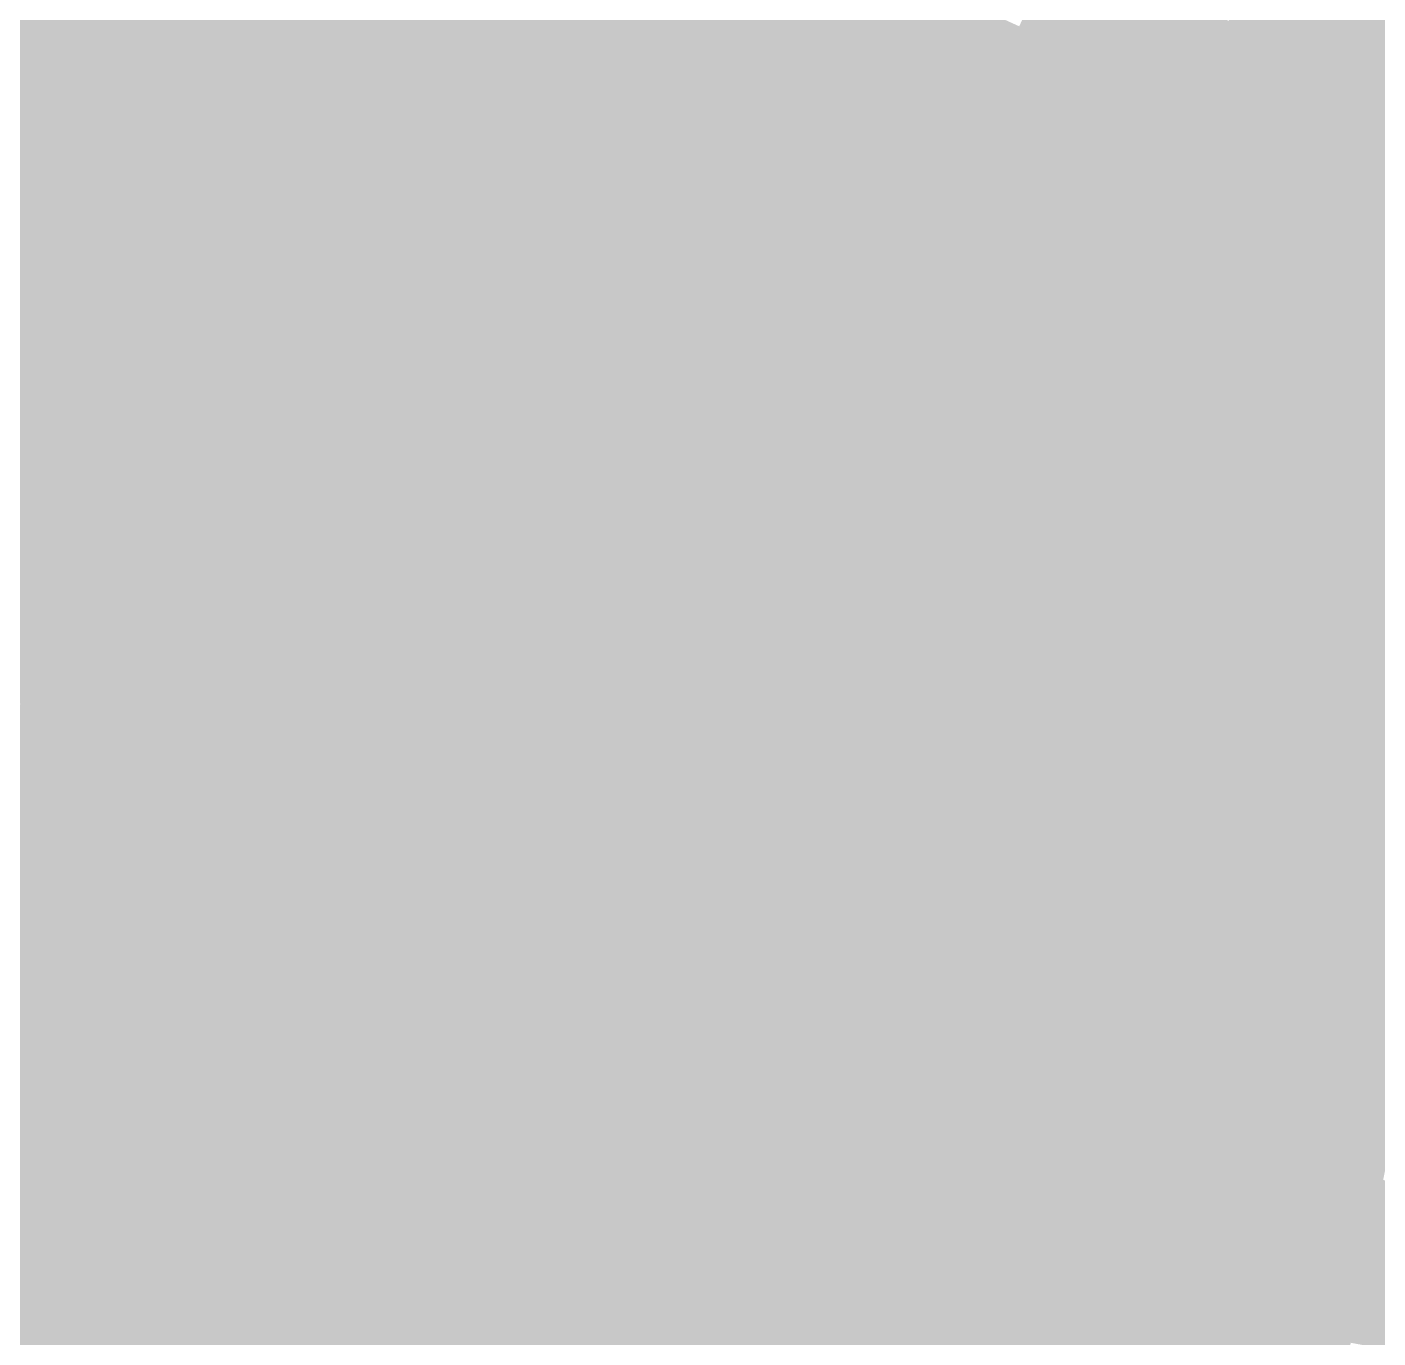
# Model space of a CAD drawing. Header units: inches. Extents: x -266 to 784, y -170 to 213.
# Drawn here: x -24.92 to -8.65, y -45.06 to -29.26 of the extents above; entities that cross this region are included whole.
import ezdxf

# ---------------------------------------------------------------- set-up
doc = ezdxf.new("R2010")
doc.units = ezdxf.units.IN
doc.header["$MEASUREMENT"] = 0

msp = doc.modelspace()

# ---------------------------------------------------------------- linework, layer by layer
at = {"color": 178, "true_color": 0x000722}
msp.add_solid([(-24.820568, -28.773936), (-25.473741, -29.531145), (-25.51924, -28.156143), (-26.190799, -28.897094)], dxfattribs=at)
at = {"color": 178, "true_color": 0x00051e}
msp.add_solid([(-23.472552, -28.601387), (-24.106945, -29.374397), (-24.167395, -28.016727), (-24.820568, -28.773936)], dxfattribs=at)
at = {"color": 178, "true_color": 0x000215}
for points in [[(-20.153287, -28.615468), (-20.729095, -29.433053), (-20.849476, -28.112264), (-21.445175, -28.915471)], [(-19.444958, -29.101436), (-20.000528, -29.932906), (-20.153287, -28.615468), (-20.729095, -29.433053)]]:
    msp.add_solid(points, dxfattribs=at)
at = {"color": 178, "true_color": 0x000111}
msp.add_solid([(-18.189919, -28.725021), (-18.724917, -29.569875), (-18.889388, -28.269967), (-19.444958, -29.101436)], dxfattribs=at)
at = {"color": 178, "true_color": 0x00000d}
for points in [[(-16.26564, -28.712871), (-16.758539, -29.582958), (-16.965391, -28.305044), (-17.479493, -29.162773)], [(-15.556092, -29.103402), (-16.027489, -29.985323), (-16.26564, -28.712871), (-16.758539, -29.582958)]]:
    msp.add_solid(points, dxfattribs=at)
at = {"color": 178, "true_color": 0x000009}
msp.add_solid([(-14.387563, -28.583178), (-14.837174, -29.476402), (-15.084696, -28.22148), (-15.556092, -29.103402)], dxfattribs=at)
at = {"color": 18, "true_color": 0x000000}
for points in [[(-9.410452, -28.485845), (-9.724134, -29.435374), (-10.106696, -28.246322), (-10.443585, -29.187866)], [(-8.70854, -28.70821), (-8.998825, -29.66515), (-9.410452, -28.485845), (-9.724134, -29.435374)], [(-8.001383, -28.913282), (-8.268095, -29.877058), (-8.70854, -28.70821), (-8.998825, -29.66515)]]:
    msp.add_solid(points, dxfattribs=at)
at = {"color": 178, "true_color": 0x00031a}
for points in [[(-21.445175, -28.915471), (-22.040874, -29.718679), (-22.148337, -28.380471), (-22.763569, -29.168818)], [(-20.729095, -29.433053), (-21.304903, -30.250638), (-21.445175, -28.915471), (-22.040874, -29.718679)]]:
    msp.add_solid(points, dxfattribs=at)
at = {"color": 178, "true_color": 0x010004}
for points in [[(-11.863186, -28.640266), (-12.24587, -29.564145), (-12.562481, -28.340502), (-12.967722, -29.254712)], [(-11.156746, -28.922777), (-11.516641, -29.85577), (-11.863186, -28.640266), (-12.24587, -29.564145)], [(-10.443585, -29.187866), (-10.780475, -30.12941), (-11.156746, -28.922777), (-11.516641, -29.85577)], [(-9.724134, -29.435374), (-10.037816, -30.384902), (-10.443585, -29.187866), (-10.780475, -30.12941)], [(-8.998825, -29.66515), (-9.28911, -30.622091), (-9.724134, -29.435374), (-10.037816, -30.384902)], [(-8.268095, -29.877058), (-8.534808, -30.840834), (-8.998825, -29.66515), (-9.28911, -30.622091)]]:
    msp.add_solid(points, dxfattribs=at)
at = {"color": 178, "true_color": 0x00041e}
for points in [[(-22.763569, -29.168818), (-23.3788, -29.957164), (-23.472552, -28.601387), (-24.106945, -29.374397)], [(-22.040874, -29.718679), (-22.636574, -30.521886), (-22.763569, -29.168818), (-23.3788, -29.957164)]]:
    msp.add_solid(points, dxfattribs=at)
at = {"color": 178, "true_color": 0x010009}
for points in [[(-13.681763, -28.927657), (-14.109318, -29.831647), (-14.387563, -28.583178), (-14.837174, -29.476402)], [(-12.967722, -29.254712), (-13.372963, -30.168922), (-13.681763, -28.927657), (-14.109318, -29.831647)], [(-12.24587, -29.564145), (-12.628553, -30.488025), (-12.967722, -29.254712), (-13.372963, -30.168922)], [(-11.516641, -29.85577), (-11.876536, -30.788762), (-12.24587, -29.564145), (-12.628553, -30.488025)], [(-10.780475, -30.12941), (-11.117365, -31.070954), (-11.516641, -29.85577), (-11.876536, -30.788762)]]:
    msp.add_solid(points, dxfattribs=at)
at = {"color": 178, "true_color": 0x000622}
msp.add_solid([(-24.106945, -29.374397), (-24.741338, -30.147408), (-24.820568, -28.773936), (-25.473741, -29.531145)], dxfattribs=at)
at = {"color": 178, "true_color": 0x000011}
for points in [[(-17.479493, -29.162773), (-17.993596, -30.020501), (-18.189919, -28.725021), (-18.724917, -29.569875)], [(-16.758539, -29.582958), (-17.251437, -30.453045), (-17.479493, -29.162773), (-17.993596, -30.020501)], [(-16.027489, -29.985323), (-16.498886, -30.867244), (-16.758539, -29.582958), (-17.251437, -30.453045)]]:
    msp.add_solid(points, dxfattribs=at)
at = {"color": 178, "true_color": 0x000115}
for points in [[(-18.724917, -29.569875), (-19.259914, -30.414728), (-19.444958, -29.101436), (-20.000528, -29.932906)], [(-17.993596, -30.020501), (-18.507699, -30.87823), (-18.724917, -29.569875), (-19.259914, -30.414728)]]:
    msp.add_solid(points, dxfattribs=at)
at = {"color": 178, "true_color": 0x01000d}
for points in [[(-14.837174, -29.476402), (-15.286785, -30.369626), (-15.556092, -29.103402), (-16.027489, -29.985323)], [(-14.109318, -29.831647), (-14.536873, -30.735636), (-14.837174, -29.476402), (-15.286785, -30.369626)], [(-13.372963, -30.168922), (-13.778205, -31.083132), (-14.109318, -29.831647), (-14.536873, -30.735636)]]:
    msp.add_solid(points, dxfattribs=at)
at = {"color": 178, "true_color": 0x000522}
msp.add_solid([(-23.3788, -29.957164), (-23.994032, -30.745511), (-24.106945, -29.374397), (-24.741338, -30.147408)], dxfattribs=at)
at = {"color": 178, "true_color": 0x00021a}
msp.add_solid([(-20.000528, -29.932906), (-20.556099, -30.764376), (-20.729095, -29.433053), (-21.304903, -30.250638)], dxfattribs=at)
at = {"color": 178, "true_color": 0x000626}
for points in [[(-24.741338, -30.147408), (-25.375731, -30.920418), (-25.473741, -29.531145), (-26.126914, -30.288354)], [(-23.994032, -30.745511), (-24.609264, -31.533857), (-24.741338, -30.147408), (-25.375731, -30.920418)]]:
    msp.add_solid(points, dxfattribs=at)
at = {"color": 178, "true_color": 0x00031e}
msp.add_solid([(-21.304903, -30.250638), (-21.880711, -31.068223), (-22.040874, -29.718679), (-22.636574, -30.521886)], dxfattribs=at)
at = {"color": 178, "true_color": 0x00011a}
for points in [[(-19.259914, -30.414728), (-19.794912, -31.259582), (-20.000528, -29.932906), (-20.556099, -30.764376)], [(-18.507699, -30.87823), (-19.021802, -31.735959), (-19.259914, -30.414728), (-19.794912, -31.259582)]]:
    msp.add_solid(points, dxfattribs=at)
at = {"color": 178, "true_color": 0x000422}
msp.add_solid([(-22.636574, -30.521886), (-23.232273, -31.325094), (-23.3788, -29.957164), (-23.994032, -30.745511)], dxfattribs=at)
at = {"color": 178, "true_color": 0x000015}
msp.add_solid([(-17.251437, -30.453045), (-17.744335, -31.323132), (-17.993596, -30.020501), (-18.507699, -30.87823)], dxfattribs=at)
at = {"color": 178, "true_color": 0x010011}
for points in [[(-15.286785, -30.369626), (-15.736397, -31.262851), (-16.027489, -29.985323), (-16.498886, -30.867244)], [(-14.536873, -30.735636), (-14.964428, -31.639625), (-15.286785, -30.369626), (-15.736397, -31.262851)]]:
    msp.add_solid(points, dxfattribs=at)
at = {"color": 178, "true_color": 0x00021e}
for points in [[(-20.556099, -30.764376), (-21.111669, -31.595845), (-21.304903, -30.250638), (-21.880711, -31.068223)], [(-19.794912, -31.259582), (-20.32991, -32.104435), (-20.556099, -30.764376), (-21.111669, -31.595845)]]:
    msp.add_solid(points, dxfattribs=at)
at = {"color": 178, "true_color": 0x02000d}
for points in [[(-12.628553, -30.488025), (-13.011237, -31.411904), (-13.372963, -30.168922), (-13.778205, -31.083132)], [(-11.876536, -30.788762), (-12.236431, -31.721755), (-12.628553, -30.488025), (-13.011237, -31.411904)], [(-11.117365, -31.070954), (-11.454255, -32.012498), (-11.876536, -30.788762), (-12.236431, -31.721755)], [(-10.351497, -31.33443), (-10.665179, -32.283958), (-11.117365, -31.070954), (-11.454255, -32.012498)]]:
    msp.add_solid(points, dxfattribs=at)
at = {"color": 178, "true_color": 0x020009}
for points in [[(-10.037816, -30.384902), (-10.351497, -31.33443), (-10.780475, -30.12941), (-11.117365, -31.070954)], [(-9.28911, -30.622091), (-9.579394, -31.579031), (-10.037816, -30.384902), (-10.351497, -31.33443)], [(-8.534808, -30.840834), (-8.801521, -31.80461), (-9.28911, -30.622091), (-9.579394, -31.579031)], [(-7.775366, -31.041), (-8.018346, -32.011031), (-8.534808, -30.840834), (-8.801521, -31.80461)]]:
    msp.add_solid(points, dxfattribs=at)
at = {"color": 178, "true_color": 0x000322}
for points in [[(-21.880711, -31.068223), (-22.456519, -31.885808), (-22.636574, -30.521886), (-23.232273, -31.325094)], [(-21.111669, -31.595845), (-21.667239, -32.427315), (-21.880711, -31.068223), (-22.456519, -31.885808)]]:
    msp.add_solid(points, dxfattribs=at)
at = {"color": 178, "true_color": 0x010015}
for points in [[(-16.498886, -30.867244), (-16.970283, -31.749166), (-17.251437, -30.453045), (-17.744335, -31.323132)], [(-15.736397, -31.262851), (-16.186008, -32.156075), (-16.498886, -30.867244), (-16.970283, -31.749166)]]:
    msp.add_solid(points, dxfattribs=at)
at = {"color": 178, "true_color": 0x000526}
msp.add_solid([(-23.232273, -31.325094), (-23.827972, -32.128301), (-23.994032, -30.745511), (-24.609264, -31.533857)], dxfattribs=at)
at = {"color": 178, "true_color": 0x020011}
for points in [[(-13.778205, -31.083132), (-14.183446, -31.997341), (-14.536873, -30.735636), (-14.964428, -31.639625)], [(-13.011237, -31.411904), (-13.39392, -32.335784), (-13.778205, -31.083132), (-14.183446, -31.997341)], [(-12.236431, -31.721755), (-12.596326, -32.654748), (-13.011237, -31.411904), (-13.39392, -32.335784)]]:
    msp.add_solid(points, dxfattribs=at)
at = {"color": 178, "true_color": 0x00062b}
msp.add_solid([(-24.609264, -31.533857), (-25.224495, -32.322204), (-25.375731, -30.920418), (-26.010125, -31.693429)], dxfattribs=at)
at = {"color": 178, "true_color": 0x00001a}
msp.add_solid([(-17.744335, -31.323132), (-18.237233, -32.193219), (-18.507699, -30.87823), (-19.021802, -31.735959)], dxfattribs=at)
at = {"color": 178, "true_color": 0x000426}
msp.add_solid([(-22.456519, -31.885808), (-23.032328, -32.703393), (-23.232273, -31.325094), (-23.827972, -32.128301)], dxfattribs=at)
at = {"color": 178, "true_color": 0x00011e}
msp.add_solid([(-19.021802, -31.735959), (-19.535904, -32.593687), (-19.794912, -31.259582), (-20.32991, -32.104435)], dxfattribs=at)
at = {"color": 178, "true_color": 0x01001a}
for points in [[(-16.970283, -31.749166), (-17.441679, -32.631087), (-17.744335, -31.323132), (-18.237233, -32.193219)], [(-16.186008, -32.156075), (-16.635619, -33.049299), (-16.970283, -31.749166), (-17.441679, -32.631087)]]:
    msp.add_solid(points, dxfattribs=at)
at = {"color": 178, "true_color": 0x020015}
for points in [[(-14.964428, -31.639625), (-15.391983, -32.543615), (-15.736397, -31.262851), (-16.186008, -32.156075)], [(-14.183446, -31.997341), (-14.588687, -32.911551), (-14.964428, -31.639625), (-15.391983, -32.543615)]]:
    msp.add_solid(points, dxfattribs=at)
at = {"color": 178, "true_color": 0x03000d}
for points in [[(-9.579394, -31.579031), (-9.869679, -32.535971), (-10.351497, -31.33443), (-10.665179, -32.283958)], [(-8.801521, -31.80461), (-9.068234, -32.768386), (-9.579394, -31.579031), (-9.869679, -32.535971)], [(-8.018346, -32.011031), (-8.261326, -32.981063), (-8.801521, -31.80461), (-9.068234, -32.768386)]]:
    msp.add_solid(points, dxfattribs=at)
at = {"color": 178, "true_color": 0x00052b}
msp.add_solid([(-23.827972, -32.128301), (-24.423671, -32.931509), (-24.609264, -31.533857), (-25.224495, -32.322204)], dxfattribs=at)
at = {"color": 178, "true_color": 0x000222}
msp.add_solid([(-20.32991, -32.104435), (-20.864907, -32.949289), (-21.111669, -31.595845), (-21.667239, -32.427315)], dxfattribs=at)
at = {"color": 178, "true_color": 0x00001e}
msp.add_solid([(-18.237233, -32.193219), (-18.730131, -33.063306), (-19.021802, -31.735959), (-19.535904, -32.593687)], dxfattribs=at)
at = {"color": 178, "true_color": 0x030011}
for points in [[(-11.454255, -32.012498), (-11.791145, -32.954042), (-12.236431, -31.721755), (-12.596326, -32.654748)], [(-10.665179, -32.283958), (-10.978861, -33.233486), (-11.454255, -32.012498), (-11.791145, -32.954042)]]:
    msp.add_solid(points, dxfattribs=at)
at = {"color": 178, "true_color": 0x000326}
msp.add_solid([(-21.667239, -32.427315), (-22.222809, -33.258784), (-22.456519, -31.885808), (-23.032328, -32.703393)], dxfattribs=at)
at = {"color": 178, "true_color": 0x030015}
for points in [[(-13.39392, -32.335784), (-13.776604, -33.259663), (-14.183446, -31.997341), (-14.588687, -32.911551)], [(-12.596326, -32.654748), (-12.956221, -33.587741), (-13.39392, -32.335784), (-13.776604, -33.259663)]]:
    msp.add_solid(points, dxfattribs=at)
at = {"color": 178, "true_color": 0x00042b}
msp.add_solid([(-23.032328, -32.703393), (-23.608136, -33.520977), (-23.827972, -32.128301), (-24.423671, -32.931509)], dxfattribs=at)
at = {"color": 178, "true_color": 0x000122}
msp.add_solid([(-19.535904, -32.593687), (-20.050007, -33.451416), (-20.32991, -32.104435), (-20.864907, -32.949289)], dxfattribs=at)
at = {"color": 178, "true_color": 0x01001e}
msp.add_solid([(-17.441679, -32.631087), (-17.913076, -33.513008), (-18.237233, -32.193219), (-18.730131, -33.063306)], dxfattribs=at)
at = {"color": 178, "true_color": 0x02001a}
msp.add_solid([(-15.391983, -32.543615), (-15.819538, -33.447604), (-16.186008, -32.156075), (-16.635619, -33.049299)], dxfattribs=at)
at = {"color": 178, "true_color": 0x00062f}
msp.add_solid([(-24.423671, -32.931509), (-25.019371, -33.734716), (-25.224495, -32.322204), (-25.839727, -33.11055)], dxfattribs=at)
at = {"color": 178, "true_color": 0x040011}
for points in [[(-9.869679, -32.535971), (-10.159964, -33.492912), (-10.665179, -32.283958), (-10.978861, -33.233486)], [(-9.068234, -32.768386), (-9.334947, -33.732162), (-9.869679, -32.535971), (-10.159964, -33.492912)], [(-8.261326, -32.981063), (-8.504306, -33.951094), (-9.068234, -32.768386), (-9.334947, -33.732162)]]:
    msp.add_solid(points, dxfattribs=at)
at = {"color": 178, "true_color": 0x000226}
msp.add_solid([(-20.864907, -32.949289), (-21.399905, -33.794143), (-21.667239, -32.427315), (-22.222809, -33.258784)], dxfattribs=at)
at = {"color": 178, "true_color": 0x03001a}
for points in [[(-14.588687, -32.911551), (-14.993929, -33.825761), (-15.391983, -32.543615), (-15.819538, -33.447604)], [(-13.776604, -33.259663), (-14.159287, -34.183543), (-14.588687, -32.911551), (-14.993929, -33.825761)]]:
    msp.add_solid(points, dxfattribs=at)
at = {"color": 178, "true_color": 0x00032b}
msp.add_solid([(-22.222809, -33.258784), (-22.77838, -34.090254), (-23.032328, -32.703393), (-23.608136, -33.520977)], dxfattribs=at)
at = {"color": 178, "true_color": 0x000022}
msp.add_solid([(-18.730131, -33.063306), (-19.22303, -33.933393), (-19.535904, -32.593687), (-20.050007, -33.451416)], dxfattribs=at)
at = {"color": 178, "true_color": 0x02001e}
for points in [[(-16.635619, -33.049299), (-17.085231, -33.942523), (-17.441679, -32.631087), (-17.913076, -33.513008)], [(-15.819538, -33.447604), (-16.247094, -34.351593), (-16.635619, -33.049299), (-17.085231, -33.942523)]]:
    msp.add_solid(points, dxfattribs=at)
at = {"color": 178, "true_color": 0x040015}
for points in [[(-11.791145, -32.954042), (-12.128035, -33.895586), (-12.596326, -32.654748), (-12.956221, -33.587741)], [(-10.978861, -33.233486), (-11.292543, -34.183014), (-11.791145, -32.954042), (-12.128035, -33.895586)]]:
    msp.add_solid(points, dxfattribs=at)
at = {"color": 178, "true_color": 0x00052f}
msp.add_solid([(-23.608136, -33.520977), (-24.183944, -34.338562), (-24.423671, -32.931509), (-25.019371, -33.734716)], dxfattribs=at)
at = {"color": 178, "true_color": 0x000126}
msp.add_solid([(-20.050007, -33.451416), (-20.56411, -34.309144), (-20.864907, -32.949289), (-21.399905, -33.794143)], dxfattribs=at)
at = {"color": 178, "true_color": 0x010022}
msp.add_solid([(-17.913076, -33.513008), (-18.384473, -34.394929), (-18.730131, -33.063306), (-19.22303, -33.933393)], dxfattribs=at)
at = {"color": 178, "true_color": 0x00022b}
msp.add_solid([(-21.399905, -33.794143), (-21.934902, -34.638996), (-22.222809, -33.258784), (-22.77838, -34.090254)], dxfattribs=at)
at = {"color": 178, "true_color": 0x04001a}
for points in [[(-12.956221, -33.587741), (-13.316116, -34.520734), (-13.776604, -33.259663), (-14.159287, -34.183543)], [(-12.128035, -33.895586), (-12.464925, -34.83713), (-12.956221, -33.587741), (-13.316116, -34.520734)]]:
    msp.add_solid(points, dxfattribs=at)
at = {"color": 178, "true_color": 0x050015}
for points in [[(-10.159964, -33.492912), (-10.450248, -34.449852), (-10.978861, -33.233486), (-11.292543, -34.183014)], [(-9.334947, -33.732162), (-9.601659, -34.695938), (-10.159964, -33.492912), (-10.450248, -34.449852)]]:
    msp.add_solid(points, dxfattribs=at)
at = {"color": 178, "true_color": 0x00032f}
msp.add_solid([(-22.77838, -34.090254), (-23.33395, -34.921724), (-23.608136, -33.520977), (-24.183944, -34.338562)], dxfattribs=at)
at = {"color": 178, "true_color": 0x000026}
msp.add_solid([(-19.22303, -33.933393), (-19.715928, -34.80348), (-20.050007, -33.451416), (-20.56411, -34.309144)], dxfattribs=at)
at = {"color": 178, "true_color": 0x020022}
msp.add_solid([(-17.085231, -33.942523), (-17.534842, -34.835748), (-17.913076, -33.513008), (-18.384473, -34.394929)], dxfattribs=at)
at = {"color": 178, "true_color": 0x03001e}
msp.add_solid([(-14.993929, -33.825761), (-15.39917, -34.739971), (-15.819538, -33.447604), (-16.247094, -34.351593)], dxfattribs=at)
at = {"color": 178, "true_color": 0x000533}
msp.add_solid([(-24.183944, -34.338562), (-24.759752, -35.156147), (-25.019371, -33.734716), (-25.61507, -34.537924)], dxfattribs=at)
at = {"color": 178, "true_color": 0x00012b}
msp.add_solid([(-20.56411, -34.309144), (-21.078213, -35.166873), (-21.399905, -33.794143), (-21.934902, -34.638996)], dxfattribs=at)
at = {"color": 178, "true_color": 0x04001e}
for points in [[(-14.159287, -34.183543), (-14.54197, -35.107422), (-14.993929, -33.825761), (-15.39917, -34.739971)], [(-13.316116, -34.520734), (-13.676011, -35.453726), (-14.159287, -34.183543), (-14.54197, -35.107422)]]:
    msp.add_solid(points, dxfattribs=at)
at = {"color": 178, "true_color": 0x060015}
for points in [[(-8.504306, -33.951094), (-8.747286, -34.921125), (-9.334947, -33.732162), (-9.601659, -34.695938)], [(-7.668543, -34.149575), (-7.887645, -35.125277), (-8.504306, -33.951094), (-8.747286, -34.921125)]]:
    msp.add_solid(points, dxfattribs=at)
at = {"color": 178, "true_color": 0x010026}
msp.add_solid([(-18.384473, -34.394929), (-18.855869, -35.276851), (-19.22303, -33.933393), (-19.715928, -34.80348)], dxfattribs=at)
at = {"color": 178, "true_color": 0x030022}
for points in [[(-16.247094, -34.351593), (-16.674649, -35.255582), (-17.085231, -33.942523), (-17.534842, -34.835748)], [(-15.39917, -34.739971), (-15.804411, -35.65418), (-16.247094, -34.351593), (-16.674649, -35.255582)]]:
    msp.add_solid(points, dxfattribs=at)
at = {"color": 178, "true_color": 0x05001a}
msp.add_solid([(-11.292543, -34.183014), (-11.606224, -35.132543), (-12.128035, -33.895586), (-12.464925, -34.83713)], dxfattribs=at)
at = {"color": 178, "true_color": 0x00022f}
msp.add_solid([(-21.934902, -34.638996), (-22.4699, -35.48385), (-22.77838, -34.090254), (-23.33395, -34.921724)], dxfattribs=at)
at = {"color": 178, "true_color": 0x000433}
msp.add_solid([(-23.33395, -34.921724), (-23.88952, -35.753193), (-24.183944, -34.338562), (-24.759752, -35.156147)], dxfattribs=at)
at = {"color": 178, "true_color": 0x00002b}
msp.add_solid([(-19.715928, -34.80348), (-20.208826, -35.673567), (-20.56411, -34.309144), (-21.078213, -35.166873)], dxfattribs=at)
at = {"color": 178, "true_color": 0x06001a}
for points in [[(-10.450248, -34.449852), (-10.740533, -35.406792), (-11.292543, -34.183014), (-11.606224, -35.132543)], [(-9.601659, -34.695938), (-9.868372, -35.659714), (-10.450248, -34.449852), (-10.740533, -35.406792)]]:
    msp.add_solid(points, dxfattribs=at)
at = {"color": 178, "true_color": 0x020026}
msp.add_solid([(-17.534842, -34.835748), (-17.984453, -35.728972), (-18.384473, -34.394929), (-18.855869, -35.276851)], dxfattribs=at)
at = {"color": 178, "true_color": 0x000537}
msp.add_solid([(-24.759752, -35.156147), (-25.33556, -35.973732), (-25.61507, -34.537924), (-26.210769, -35.341131)], dxfattribs=at)
at = {"color": 178, "true_color": 0x00012f}
msp.add_solid([(-21.078213, -35.166873), (-21.592315, -36.024602), (-21.934902, -34.638996), (-22.4699, -35.48385)], dxfattribs=at)
at = {"color": 178, "true_color": 0x05001e}
msp.add_solid([(-12.464925, -34.83713), (-12.801814, -35.778674), (-13.316116, -34.520734), (-13.676011, -35.453726)], dxfattribs=at)
at = {"color": 178, "true_color": 0x01002b}
msp.add_solid([(-18.855869, -35.276851), (-19.327266, -36.158772), (-19.715928, -34.80348), (-20.208826, -35.673567)], dxfattribs=at)
at = {"color": 178, "true_color": 0x040022}
msp.add_solid([(-14.54197, -35.107422), (-14.924654, -36.031302), (-15.39917, -34.739971), (-15.804411, -35.65418)], dxfattribs=at)
at = {"color": 178, "true_color": 0x07001a}
for points in [[(-8.747286, -34.921125), (-8.990267, -35.891156), (-9.601659, -34.695938), (-9.868372, -35.659714)], [(-7.887645, -35.125277), (-8.106746, -36.100979), (-8.747286, -34.921125), (-8.990267, -35.891156)]]:
    msp.add_solid(points, dxfattribs=at)
at = {"color": 178, "true_color": 0x000333}
msp.add_solid([(-22.4699, -35.48385), (-23.004898, -36.328703), (-23.33395, -34.921724), (-23.88952, -35.753193)], dxfattribs=at)
at = {"color": 178, "true_color": 0x030026}
msp.add_solid([(-16.674649, -35.255582), (-17.102204, -36.159572), (-17.534842, -34.835748), (-17.984453, -35.728972)], dxfattribs=at)
at = {"color": 178, "true_color": 0x06001e}
for points in [[(-11.606224, -35.132543), (-11.919906, -36.082071), (-12.464925, -34.83713), (-12.801814, -35.778674)], [(-10.740533, -35.406792), (-11.030818, -36.363733), (-11.606224, -35.132543), (-11.919906, -36.082071)]]:
    msp.add_solid(points, dxfattribs=at)
at = {"color": 178, "true_color": 0x050022}
msp.add_solid([(-13.676011, -35.453726), (-14.035906, -36.386719), (-14.54197, -35.107422), (-14.924654, -36.031302)], dxfattribs=at)
at = {"color": 178, "true_color": 0x000437}
msp.add_solid([(-23.88952, -35.753193), (-24.44509, -36.584663), (-24.759752, -35.156147), (-25.33556, -35.973732)], dxfattribs=at)
at = {"color": 178, "true_color": 0x00002f}
msp.add_solid([(-20.208826, -35.673567), (-20.701724, -36.543654), (-21.078213, -35.166873), (-21.592315, -36.024602)], dxfattribs=at)
at = {"color": 178, "true_color": 0x02002b}
msp.add_solid([(-17.984453, -35.728972), (-18.434065, -36.622196), (-18.855869, -35.276851), (-19.327266, -36.158772)], dxfattribs=at)
at = {"color": 178, "true_color": 0x040026}
msp.add_solid([(-15.804411, -35.65418), (-16.209653, -36.56839), (-16.674649, -35.255582), (-17.102204, -36.159572)], dxfattribs=at)
at = {"color": 178, "true_color": 0x060022}
msp.add_solid([(-12.801814, -35.778674), (-13.138704, -36.720219), (-13.676011, -35.453726), (-14.035906, -36.386719)], dxfattribs=at)
at = {"color": 178, "true_color": 0x07001e}
msp.add_solid([(-9.868372, -35.659714), (-10.135085, -36.62349), (-10.740533, -35.406792), (-11.030818, -36.363733)], dxfattribs=at)
at = {"color": 178, "true_color": 0x000133}
msp.add_solid([(-21.592315, -36.024602), (-22.106418, -36.88233), (-22.4699, -35.48385), (-23.004898, -36.328703)], dxfattribs=at)
at = {"color": 178, "true_color": 0x000337}
msp.add_solid([(-23.004898, -36.328703), (-23.539895, -37.173557), (-23.88952, -35.753193), (-24.44509, -36.584663)], dxfattribs=at)
at = {"color": 178, "true_color": 0x01002f}
msp.add_solid([(-19.327266, -36.158772), (-19.798663, -37.040693), (-20.208826, -35.673567), (-20.701724, -36.543654)], dxfattribs=at)
at = {"color": 178, "true_color": 0x03002b}
msp.add_solid([(-17.102204, -36.159572), (-17.529759, -37.063561), (-17.984453, -35.728972), (-18.434065, -36.622196)], dxfattribs=at)
at = {"color": 178, "true_color": 0x050026}
msp.add_solid([(-14.924654, -36.031302), (-15.307337, -36.955181), (-15.804411, -35.65418), (-16.209653, -36.56839)], dxfattribs=at)
at = {"color": 178, "true_color": 0x070022}
for points in [[(-11.919906, -36.082071), (-12.233588, -37.031599), (-12.801814, -35.778674), (-13.138704, -36.720219)], [(-11.030818, -36.363733), (-11.321102, -37.320673), (-11.919906, -36.082071), (-12.233588, -37.031599)]]:
    msp.add_solid(points, dxfattribs=at)
at = {"color": 178, "true_color": 0x08001e}
msp.add_solid([(-8.990267, -35.891156), (-9.233247, -36.861188), (-9.868372, -35.659714), (-10.135085, -36.62349)], dxfattribs=at)
at = {"color": 178, "true_color": 0x09001e}
msp.add_solid([(-8.106746, -36.100979), (-8.325847, -37.076681), (-8.990267, -35.891156), (-9.233247, -36.861188)], dxfattribs=at)
at = {"color": 178, "true_color": 0x00043c}
msp.add_solid([(-24.44509, -36.584663), (-25.00066, -37.416133), (-25.33556, -35.973732), (-25.911369, -36.791317)], dxfattribs=at)
at = {"color": 178, "true_color": 0x000033}
msp.add_solid([(-20.701724, -36.543654), (-21.194622, -37.413741), (-21.592315, -36.024602), (-22.106418, -36.88233)], dxfattribs=at)
at = {"color": 178, "true_color": 0x060026}
for points in [[(-14.035906, -36.386719), (-14.395801, -37.319712), (-14.924654, -36.031302), (-15.307337, -36.955181)], [(-13.138704, -36.720219), (-13.475594, -37.661763), (-14.035906, -36.386719), (-14.395801, -37.319712)]]:
    msp.add_solid(points, dxfattribs=at)
at = {"color": 178, "true_color": 0x02002f}
msp.add_solid([(-18.434065, -36.622196), (-18.883676, -37.515421), (-19.327266, -36.158772), (-19.798663, -37.040693)], dxfattribs=at)
at = {"color": 178, "true_color": 0x04002b}
msp.add_solid([(-16.209653, -36.56839), (-16.614894, -37.4826), (-17.102204, -36.159572), (-17.529759, -37.063561)], dxfattribs=at)
at = {"color": 178, "true_color": 0x000237}
msp.add_solid([(-22.106418, -36.88233), (-22.620521, -37.740059), (-23.004898, -36.328703), (-23.539895, -37.173557)], dxfattribs=at)
at = {"color": 178, "true_color": 0x080022}
msp.add_solid([(-10.135085, -36.62349), (-10.401798, -37.587267), (-11.030818, -36.363733), (-11.321102, -37.320673)], dxfattribs=at)
at = {"color": 178, "true_color": 0x00033c}
msp.add_solid([(-23.539895, -37.173557), (-24.074893, -38.01841), (-24.44509, -36.584663), (-25.00066, -37.416133)], dxfattribs=at)
at = {"color": 178, "true_color": 0x010033}
msp.add_solid([(-19.798663, -37.040693), (-20.27006, -37.922614), (-20.701724, -36.543654), (-21.194622, -37.413741)], dxfattribs=at)
at = {"color": 178, "true_color": 0x05002b}
msp.add_solid([(-15.307337, -36.955181), (-15.690021, -37.879061), (-16.209653, -36.56839), (-16.614894, -37.4826)], dxfattribs=at)
at = {"color": 178, "true_color": 0x03002f}
msp.add_solid([(-17.529759, -37.063561), (-17.957314, -37.96755), (-18.434065, -36.622196), (-18.883676, -37.515421)], dxfattribs=at)
at = {"color": 178, "true_color": 0x070026}
msp.add_solid([(-12.233588, -37.031599), (-12.54727, -37.981127), (-13.138704, -36.720219), (-13.475594, -37.661763)], dxfattribs=at)
at = {"color": 178, "true_color": 0x090022}
msp.add_solid([(-9.233247, -36.861188), (-9.476227, -37.831219), (-10.135085, -36.62349), (-10.401798, -37.587267)], dxfattribs=at)
at = {"color": 178, "true_color": 0x000037}
msp.add_solid([(-21.194622, -37.413741), (-21.68752, -38.283828), (-22.106418, -36.88233), (-22.620521, -37.740059)], dxfattribs=at)
at = {"color": 188, "true_color": 0x0a0022}
msp.add_solid([(-8.325847, -37.076681), (-8.544948, -38.052383), (-9.233247, -36.861188), (-9.476227, -37.831219)], dxfattribs=at)
at = {"color": 178, "true_color": 0x030033}
msp.add_solid([(-18.883676, -37.515421), (-19.333287, -38.408645), (-19.798663, -37.040693), (-20.27006, -37.922614)], dxfattribs=at)
at = {"color": 178, "true_color": 0x05002f}
msp.add_solid([(-16.614894, -37.4826), (-17.020135, -38.39681), (-17.529759, -37.063561), (-17.957314, -37.96755)], dxfattribs=at)
at = {"color": 178, "true_color": 0x06002b}
msp.add_solid([(-14.395801, -37.319712), (-14.755697, -38.252705), (-15.307337, -36.955181), (-15.690021, -37.879061)], dxfattribs=at)
at = {"color": 178, "true_color": 0x080026}
msp.add_solid([(-11.321102, -37.320673), (-11.611387, -38.277613), (-12.233588, -37.031599), (-12.54727, -37.981127)], dxfattribs=at)
at = {"color": 178, "true_color": 0x00023c}
msp.add_solid([(-22.620521, -37.740059), (-23.134623, -38.597787), (-23.539895, -37.173557), (-24.074893, -38.01841)], dxfattribs=at)
at = {"color": 178, "true_color": 0x000340}
msp.add_solid([(-24.074893, -38.01841), (-24.609891, -38.863264), (-25.00066, -37.416133), (-25.556231, -38.247602)], dxfattribs=at)
at = {"color": 178, "true_color": 0x020037}
msp.add_solid([(-20.27006, -37.922614), (-20.741456, -38.804536), (-21.194622, -37.413741), (-21.68752, -38.283828)], dxfattribs=at)
at = {"color": 178, "true_color": 0x07002b}
msp.add_solid([(-13.475594, -37.661763), (-13.812484, -38.603307), (-14.395801, -37.319712), (-14.755697, -38.252705)], dxfattribs=at)
at = {"color": 178, "true_color": 0x090026}
msp.add_solid([(-10.401798, -37.587267), (-10.66851, -38.551043), (-11.321102, -37.320673), (-11.611387, -38.277613)], dxfattribs=at)
at = {"color": 178, "true_color": 0x040033}
msp.add_solid([(-17.957314, -37.96755), (-18.384869, -38.87154), (-18.883676, -37.515421), (-19.333287, -38.408645)], dxfattribs=at)
at = {"color": 178, "true_color": 0x06002f}
msp.add_solid([(-15.690021, -37.879061), (-16.072704, -38.80294), (-16.614894, -37.4826), (-17.020135, -38.39681)], dxfattribs=at)
at = {"color": 188, "true_color": 0x0a0026}
msp.add_solid([(-9.476227, -37.831219), (-9.719207, -38.80125), (-10.401798, -37.587267), (-10.66851, -38.551043)], dxfattribs=at)
at = {"color": 178, "true_color": 0x00003c}
msp.add_solid([(-21.68752, -38.283828), (-22.180419, -39.153915), (-22.620521, -37.740059), (-23.134623, -38.597787)], dxfattribs=at)
at = {"color": 178, "true_color": 0x08002b}
msp.add_solid([(-12.54727, -37.981127), (-12.860951, -38.930655), (-13.475594, -37.661763), (-13.812484, -38.603307)], dxfattribs=at)
at = {"color": 178, "true_color": 0x07002f}
msp.add_solid([(-14.755697, -38.252705), (-15.115592, -39.185698), (-15.690021, -37.879061), (-16.072704, -38.80294)], dxfattribs=at)
at = {"color": 188, "true_color": 0x0b0026}
msp.add_solid([(-8.544948, -38.052383), (-8.76405, -39.028085), (-9.476227, -37.831219), (-9.719207, -38.80125)], dxfattribs=at)
at = {"color": 178, "true_color": 0x000240}
msp.add_solid([(-23.134623, -38.597787), (-23.648726, -39.455516), (-24.074893, -38.01841), (-24.609891, -38.863264)], dxfattribs=at)
at = {"color": 178, "true_color": 0x030037}
msp.add_solid([(-19.333287, -38.408645), (-19.782899, -39.301869), (-20.27006, -37.922614), (-20.741456, -38.804536)], dxfattribs=at)
at = {"color": 178, "true_color": 0x050033}
msp.add_solid([(-17.020135, -38.39681), (-17.425377, -39.311019), (-17.957314, -37.96755), (-18.384869, -38.87154)], dxfattribs=at)
at = {"color": 178, "true_color": 0x09002b}
msp.add_solid([(-11.611387, -38.277613), (-11.901672, -39.234554), (-12.54727, -37.981127), (-12.860951, -38.930655)], dxfattribs=at)
at = {"color": 188, "true_color": 0x0c0026}
msp.add_solid([(-7.608523, -38.250626), (-7.803613, -39.231411), (-8.544948, -38.052383), (-8.76405, -39.028085)], dxfattribs=at)
at = {"color": 178, "true_color": 0x000344}
msp.add_solid([(-24.609891, -38.863264), (-25.144888, -39.708118), (-25.556231, -38.247602), (-26.111801, -39.079072)], dxfattribs=at)
at = {"color": 178, "true_color": 0x02003c}
msp.add_solid([(-20.741456, -38.804536), (-21.212853, -39.686457), (-21.68752, -38.283828), (-22.180419, -39.153915)], dxfattribs=at)
at = {"color": 178, "true_color": 0x040037}
msp.add_solid([(-18.384869, -38.87154), (-18.812424, -39.775529), (-19.333287, -38.408645), (-19.782899, -39.301869)], dxfattribs=at)
at = {"color": 178, "true_color": 0x060033}
msp.add_solid([(-16.072704, -38.80294), (-16.455388, -39.72682), (-17.020135, -38.39681), (-17.425377, -39.311019)], dxfattribs=at)
at = {"color": 178, "true_color": 0x08002f}
msp.add_solid([(-13.812484, -38.603307), (-14.149374, -39.544851), (-14.755697, -38.252705), (-15.115592, -39.185698)], dxfattribs=at)
at = {"color": 188, "true_color": 0x0a002b}
msp.add_solid([(-10.66851, -38.551043), (-10.935223, -39.514819), (-11.611387, -38.277613), (-11.901672, -39.234554)], dxfattribs=at)
at = {"color": 188, "true_color": 0x0b002b}
msp.add_solid([(-9.719207, -38.80125), (-9.962187, -39.771281), (-10.66851, -38.551043), (-10.935223, -39.514819)], dxfattribs=at)
at = {"color": 178, "true_color": 0x000040}
msp.add_solid([(-22.180419, -39.153915), (-22.673317, -40.024002), (-23.134623, -38.597787), (-23.648726, -39.455516)], dxfattribs=at)
at = {"color": 178, "true_color": 0x09002f}
msp.add_solid([(-12.860951, -38.930655), (-13.174633, -39.880184), (-13.812484, -38.603307), (-14.149374, -39.544851)], dxfattribs=at)
at = {"color": 178, "true_color": 0x000244}
msp.add_solid([(-23.648726, -39.455516), (-24.162829, -40.313245), (-24.609891, -38.863264), (-25.144888, -39.708118)], dxfattribs=at)
at = {"color": 178, "true_color": 0x03003c}
msp.add_solid([(-19.782899, -39.301869), (-20.23251, -40.195094), (-20.741456, -38.804536), (-21.212853, -39.686457)], dxfattribs=at)
at = {"color": 178, "true_color": 0x050037}
msp.add_solid([(-17.425377, -39.311019), (-17.830618, -40.225229), (-18.384869, -38.87154), (-18.812424, -39.775529)], dxfattribs=at)
at = {"color": 178, "true_color": 0x070033}
msp.add_solid([(-15.115592, -39.185698), (-15.475487, -40.11869), (-16.072704, -38.80294), (-16.455388, -39.72682)], dxfattribs=at)
at = {"color": 188, "true_color": 0x0c002b}
msp.add_solid([(-8.76405, -39.028085), (-8.983151, -40.003787), (-9.719207, -38.80125), (-9.962187, -39.771281)], dxfattribs=at)
at = {"color": 188, "true_color": 0x0a002f}
msp.add_solid([(-11.901672, -39.234554), (-12.191956, -40.191494), (-12.860951, -38.930655), (-13.174633, -39.880184)], dxfattribs=at)
at = {"color": 188, "true_color": 0x0d002b}
msp.add_solid([(-7.803613, -39.231411), (-7.998703, -40.212196), (-8.76405, -39.028085), (-8.983151, -40.003787)], dxfattribs=at)
at = {"color": 178, "true_color": 0x020040}
msp.add_solid([(-21.212853, -39.686457), (-21.68425, -40.568378), (-22.180419, -39.153915), (-22.673317, -40.024002)], dxfattribs=at)
at = {"color": 178, "true_color": 0x090033}
msp.add_solid([(-14.149374, -39.544851), (-14.486264, -40.486395), (-15.115592, -39.185698), (-15.475487, -40.11869)], dxfattribs=at)
at = {"color": 178, "true_color": 0x04003c}
msp.add_solid([(-18.812424, -39.775529), (-19.239979, -40.679518), (-19.782899, -39.301869), (-20.23251, -40.195094)], dxfattribs=at)
at = {"color": 178, "true_color": 0x070037}
msp.add_solid([(-16.455388, -39.72682), (-16.838071, -40.650699), (-17.425377, -39.311019), (-17.830618, -40.225229)], dxfattribs=at)
at = {"color": 188, "true_color": 0x0b002f}
msp.add_solid([(-10.935223, -39.514819), (-11.201936, -40.478595), (-11.901672, -39.234554), (-12.191956, -40.191494)], dxfattribs=at)
at = {"color": 178, "true_color": 0x000044}
msp.add_solid([(-22.673317, -40.024002), (-23.166215, -40.894089), (-23.648726, -39.455516), (-24.162829, -40.313245)], dxfattribs=at)
at = {"color": 188, "true_color": 0x0a0033}
msp.add_solid([(-13.174633, -39.880184), (-13.488315, -40.829712), (-14.149374, -39.544851), (-14.486264, -40.486395)], dxfattribs=at)
at = {"color": 188, "true_color": 0x0c002f}
msp.add_solid([(-9.962187, -39.771281), (-10.205168, -40.741313), (-10.935223, -39.514819), (-11.201936, -40.478595)], dxfattribs=at)
at = {"color": 178, "true_color": 0x000249}
msp.add_solid([(-24.162829, -40.313245), (-24.676932, -41.170973), (-25.144888, -39.708118), (-25.679886, -40.552971)], dxfattribs=at)
at = {"color": 178, "true_color": 0x030040}
msp.add_solid([(-20.23251, -40.195094), (-20.682121, -41.088318), (-21.212853, -39.686457), (-21.68425, -40.568378)], dxfattribs=at)
at = {"color": 178, "true_color": 0x06003c}
msp.add_solid([(-17.830618, -40.225229), (-18.235859, -41.139439), (-18.812424, -39.775529), (-19.239979, -40.679518)], dxfattribs=at)
at = {"color": 178, "true_color": 0x080037}
msp.add_solid([(-15.475487, -40.11869), (-15.835382, -41.051683), (-16.455388, -39.72682), (-16.838071, -40.650699)], dxfattribs=at)
at = {"color": 188, "true_color": 0x0d002f}
msp.add_solid([(-8.983151, -40.003787), (-9.202252, -40.979489), (-9.962187, -39.771281), (-10.205168, -40.741313)], dxfattribs=at)
at = {"color": 178, "true_color": 0x020044}
msp.add_solid([(-21.68425, -40.568378), (-22.155647, -41.450299), (-22.673317, -40.024002), (-23.166215, -40.894089)], dxfattribs=at)
at = {"color": 188, "true_color": 0x0b0033}
msp.add_solid([(-12.191956, -40.191494), (-12.482241, -41.148434), (-13.174633, -39.880184), (-13.488315, -40.829712)], dxfattribs=at)
at = {"color": 188, "true_color": 0x0e002f}
msp.add_solid([(-7.998703, -40.212196), (-8.193794, -41.192982), (-8.983151, -40.003787), (-9.202252, -40.979489)], dxfattribs=at)
at = {"color": 178, "true_color": 0x050040}
msp.add_solid([(-19.239979, -40.679518), (-19.667534, -41.583507), (-20.23251, -40.195094), (-20.682121, -41.088318)], dxfattribs=at)
at = {"color": 178, "true_color": 0x090037}
msp.add_solid([(-14.486264, -40.486395), (-14.823154, -41.427939), (-15.475487, -40.11869), (-15.835382, -41.051683)], dxfattribs=at)
at = {"color": 188, "true_color": 0x0c0033}
msp.add_solid([(-11.201936, -40.478595), (-11.468649, -41.442371), (-12.191956, -40.191494), (-12.482241, -41.148434)], dxfattribs=at)
at = {"color": 178, "true_color": 0x000049}
msp.add_solid([(-23.166215, -40.894089), (-23.659113, -41.764176), (-24.162829, -40.313245), (-24.676932, -41.170973)], dxfattribs=at)
at = {"color": 178, "true_color": 0x07003c}
msp.add_solid([(-16.838071, -40.650699), (-17.220754, -41.574579), (-17.830618, -40.225229), (-18.235859, -41.139439)], dxfattribs=at)
at = {"color": 188, "true_color": 0x0b0037}
msp.add_solid([(-13.488315, -40.829712), (-13.801997, -41.77924), (-14.486264, -40.486395), (-14.823154, -41.427939)], dxfattribs=at)
at = {"color": 188, "true_color": 0x0d0033}
msp.add_solid([(-10.205168, -40.741313), (-10.448148, -41.711344), (-11.201936, -40.478595), (-11.468649, -41.442371)], dxfattribs=at)
at = {"color": 178, "true_color": 0x00024d}
msp.add_solid([(-24.676932, -41.170973), (-25.191034, -42.028702), (-25.679886, -40.552971), (-26.214883, -41.397825)], dxfattribs=at)
at = {"color": 178, "true_color": 0x030044}
msp.add_solid([(-20.682121, -41.088318), (-21.131732, -41.981542), (-21.68425, -40.568378), (-22.155647, -41.450299)], dxfattribs=at)
at = {"color": 178, "true_color": 0x060040}
msp.add_solid([(-18.235859, -41.139439), (-18.6411, -42.053649), (-19.239979, -40.679518), (-19.667534, -41.583507)], dxfattribs=at)
at = {"color": 178, "true_color": 0x09003c}
msp.add_solid([(-15.835382, -41.051683), (-16.195277, -41.984676), (-16.838071, -40.650699), (-17.220754, -41.574579)], dxfattribs=at)
at = {"color": 188, "true_color": 0x0c0037}
msp.add_solid([(-12.482241, -41.148434), (-12.772526, -42.105375), (-13.488315, -40.829712), (-13.801997, -41.77924)], dxfattribs=at)
at = {"color": 188, "true_color": 0x0f0033}
msp.add_solid([(-9.202252, -40.979489), (-9.421353, -41.955192), (-10.205168, -40.741313), (-10.448148, -41.711344)], dxfattribs=at)
at = {"color": 178, "true_color": 0x020049}
msp.add_solid([(-22.155647, -41.450299), (-22.627043, -42.332221), (-23.166215, -40.894089), (-23.659113, -41.764176)], dxfattribs=at)
at = {"color": 188, "true_color": 0x100033}
msp.add_solid([(-8.193794, -41.192982), (-8.388884, -42.173767), (-9.202252, -40.979489), (-9.421353, -41.955192)], dxfattribs=at)
at = {"color": 178, "true_color": 0x00004d}
msp.add_solid([(-23.659113, -41.764176), (-24.152011, -42.634263), (-24.676932, -41.170973), (-25.191034, -42.028702)], dxfattribs=at)
at = {"color": 178, "true_color": 0x050044}
msp.add_solid([(-19.667534, -41.583507), (-20.095089, -42.487497), (-20.682121, -41.088318), (-21.131732, -41.981542)], dxfattribs=at)
at = {"color": 178, "true_color": 0x080040}
msp.add_solid([(-17.220754, -41.574579), (-17.603438, -42.498458), (-18.235859, -41.139439), (-18.6411, -42.053649)], dxfattribs=at)
at = {"color": 188, "true_color": 0x0a003c}
msp.add_solid([(-14.823154, -41.427939), (-15.160043, -42.369483), (-15.835382, -41.051683), (-16.195277, -41.984676)], dxfattribs=at)
at = {"color": 188, "true_color": 0x0d0037}
msp.add_solid([(-11.468649, -41.442371), (-11.735361, -42.406147), (-12.482241, -41.148434), (-12.772526, -42.105375)], dxfattribs=at)
at = {"color": 178, "true_color": 0x040049}
msp.add_solid([(-21.131732, -41.981542), (-21.581344, -42.874766), (-22.155647, -41.450299), (-22.627043, -42.332221)], dxfattribs=at)
at = {"color": 188, "true_color": 0x0b003c}
msp.add_solid([(-13.801997, -41.77924), (-14.115678, -42.728768), (-14.823154, -41.427939), (-15.160043, -42.369483)], dxfattribs=at)
at = {"color": 188, "true_color": 0x0f0037}
msp.add_solid([(-10.448148, -41.711344), (-10.691128, -42.681375), (-11.468649, -41.442371), (-11.735361, -42.406147)], dxfattribs=at)
at = {"color": 178, "true_color": 0x070044}
msp.add_solid([(-18.6411, -42.053649), (-19.046342, -42.967859), (-19.667534, -41.583507), (-20.095089, -42.487497)], dxfattribs=at)
at = {"color": 178, "true_color": 0x090040}
msp.add_solid([(-16.195277, -41.984676), (-16.555172, -42.917669), (-17.220754, -41.574579), (-17.603438, -42.498458)], dxfattribs=at)
at = {"color": 178, "true_color": 0x02004d}
msp.add_solid([(-22.627043, -42.332221), (-23.09844, -43.214142), (-23.659113, -41.764176), (-24.152011, -42.634263)], dxfattribs=at)
at = {"color": 188, "true_color": 0x0d003c}
msp.add_solid([(-12.772526, -42.105375), (-13.06281, -43.062315), (-13.801997, -41.77924), (-14.115678, -42.728768)], dxfattribs=at)
at = {"color": 188, "true_color": 0x100037}
msp.add_solid([(-9.421353, -41.955192), (-9.640455, -42.930894), (-10.448148, -41.711344), (-10.691128, -42.681375)], dxfattribs=at)
at = {"color": 178, "true_color": 0x050049}
msp.add_solid([(-20.095089, -42.487497), (-20.522644, -43.391486), (-21.131732, -41.981542), (-21.581344, -42.874766)], dxfattribs=at)
at = {"color": 188, "true_color": 0x0b0040}
msp.add_solid([(-15.160043, -42.369483), (-15.496933, -43.311027), (-16.195277, -41.984676), (-16.555172, -42.917669)], dxfattribs=at)
at = {"color": 188, "true_color": 0x110037}
msp.add_solid([(-8.388884, -42.173767), (-8.583974, -43.154552), (-9.421353, -41.955192), (-9.640455, -42.930894)], dxfattribs=at)
at = {"color": 178, "true_color": 0x000051}
msp.add_solid([(-24.152011, -42.634263), (-24.64491, -43.50435), (-25.191034, -42.028702), (-25.705137, -42.88643)], dxfattribs=at)
at = {"color": 178, "true_color": 0x080044}
msp.add_solid([(-17.603438, -42.498458), (-17.986121, -43.422338), (-18.6411, -42.053649), (-19.046342, -42.967859)], dxfattribs=at)
at = {"color": 188, "true_color": 0x0e003c}
msp.add_solid([(-11.735361, -42.406147), (-12.002074, -43.369923), (-12.772526, -42.105375), (-13.06281, -43.062315)], dxfattribs=at)
at = {"color": 178, "true_color": 0x04004d}
msp.add_solid([(-21.581344, -42.874766), (-22.030955, -43.767991), (-22.627043, -42.332221), (-23.09844, -43.214142)], dxfattribs=at)
at = {"color": 188, "true_color": 0x0c0040}
msp.add_solid([(-14.115678, -42.728768), (-14.42936, -43.678296), (-15.160043, -42.369483), (-15.496933, -43.311027)], dxfattribs=at)
at = {"color": 188, "true_color": 0x10003c}
msp.add_solid([(-10.691128, -42.681375), (-10.934108, -43.651406), (-11.735361, -42.406147), (-12.002074, -43.369923)], dxfattribs=at)
at = {"color": 178, "true_color": 0x020051}
msp.add_solid([(-23.09844, -43.214142), (-23.569837, -44.096063), (-24.152011, -42.634263), (-24.64491, -43.50435)], dxfattribs=at)
at = {"color": 178, "true_color": 0x070049}
msp.add_solid([(-19.046342, -42.967859), (-19.451583, -43.882068), (-20.095089, -42.487497), (-20.522644, -43.391486)], dxfattribs=at)
at = {"color": 188, "true_color": 0x0a0044}
msp.add_solid([(-16.555172, -42.917669), (-16.915067, -43.850662), (-17.603438, -42.498458), (-17.986121, -43.422338)], dxfattribs=at)
at = {"color": 188, "true_color": 0x0e0040}
msp.add_solid([(-13.06281, -43.062315), (-13.353095, -44.019255), (-14.115678, -42.728768), (-14.42936, -43.678296)], dxfattribs=at)
at = {"color": 188, "true_color": 0x11003c}
msp.add_solid([(-9.640455, -42.930894), (-9.859556, -43.906596), (-10.691128, -42.681375), (-10.934108, -43.651406)], dxfattribs=at)
at = {"color": 178, "true_color": 0x000055}
msp.add_solid([(-24.64491, -43.50435), (-25.137808, -44.374437), (-25.705137, -42.88643), (-26.21924, -43.744159)], dxfattribs=at)
at = {"color": 178, "true_color": 0x06004d}
msp.add_solid([(-20.522644, -43.391486), (-20.9502, -44.295475), (-21.581344, -42.874766), (-22.030955, -43.767991)], dxfattribs=at)
at = {"color": 188, "true_color": 0x0b0044}
msp.add_solid([(-15.496933, -43.311027), (-15.833823, -44.252571), (-16.555172, -42.917669), (-16.915067, -43.850662)], dxfattribs=at)
at = {"color": 188, "true_color": 0x12003c}
msp.add_solid([(-8.583974, -43.154552), (-8.779064, -44.135338), (-9.640455, -42.930894), (-9.859556, -43.906596)], dxfattribs=at)
at = {"color": 178, "true_color": 0x090049}
msp.add_solid([(-17.986121, -43.422338), (-18.368805, -44.346218), (-19.046342, -42.967859), (-19.451583, -43.882068)], dxfattribs=at)
at = {"color": 188, "true_color": 0x0f0040}
msp.add_solid([(-12.002074, -43.369923), (-12.268787, -44.333699), (-13.06281, -43.062315), (-13.353095, -44.019255)], dxfattribs=at)
at = {"color": 178, "true_color": 0x040051}
msp.add_solid([(-22.030955, -43.767991), (-22.480566, -44.661215), (-23.09844, -43.214142), (-23.569837, -44.096063)], dxfattribs=at)
at = {"color": 188, "true_color": 0x14003c}
msp.add_solid([(-7.522323, -43.352216), (-7.693285, -44.337494), (-8.583974, -43.154552), (-8.779064, -44.135338)], dxfattribs=at)
at = {"color": 178, "true_color": 0x08004d}
msp.add_solid([(-19.451583, -43.882068), (-19.856824, -44.796278), (-20.522644, -43.391486), (-20.9502, -44.295475)], dxfattribs=at)
at = {"color": 188, "true_color": 0x0a0049}
msp.add_solid([(-16.915067, -43.850662), (-17.274962, -44.783654), (-17.986121, -43.422338), (-18.368805, -44.346218)], dxfattribs=at)
at = {"color": 188, "true_color": 0x0d0044}
msp.add_solid([(-14.42936, -43.678296), (-14.743042, -44.627824), (-15.496933, -43.311027), (-15.833823, -44.252571)], dxfattribs=at)
at = {"color": 188, "true_color": 0x110040}
msp.add_solid([(-10.934108, -43.651406), (-11.177088, -44.621438), (-12.002074, -43.369923), (-12.268787, -44.333699)], dxfattribs=at)
at = {"color": 178, "true_color": 0x020055}
msp.add_solid([(-23.569837, -44.096063), (-24.041234, -44.977984), (-24.64491, -43.50435), (-25.137808, -44.374437)], dxfattribs=at)
at = {"color": 178, "true_color": 0x060051}
msp.add_solid([(-20.9502, -44.295475), (-21.377755, -45.199465), (-22.030955, -43.767991), (-22.480566, -44.661215)], dxfattribs=at)
at = {"color": 188, "true_color": 0x0f0044}
msp.add_solid([(-13.353095, -44.019255), (-13.64338, -44.976196), (-14.42936, -43.678296), (-14.743042, -44.627824)], dxfattribs=at)
at = {"color": 188, "true_color": 0x120040}
msp.add_solid([(-9.859556, -43.906596), (-10.078657, -44.882298), (-10.934108, -43.651406), (-11.177088, -44.621438)], dxfattribs=at)
at = {"color": 178, "true_color": 0x09004d}
msp.add_solid([(-18.368805, -44.346218), (-18.751488, -45.270097), (-19.451583, -43.882068), (-19.856824, -44.796278)], dxfattribs=at)
at = {"color": 188, "true_color": 0x0c0049}
msp.add_solid([(-15.833823, -44.252571), (-16.170713, -45.194115), (-16.915067, -43.850662), (-17.274962, -44.783654)], dxfattribs=at)
at = {"color": 188, "true_color": 0x140040}
msp.add_solid([(-8.779064, -44.135338), (-8.974155, -45.116123), (-9.859556, -43.906596), (-10.078657, -44.882298)], dxfattribs=at)
at = {"color": 178, "true_color": 0x040055}
msp.add_solid([(-22.480566, -44.661215), (-22.930178, -45.554439), (-23.569837, -44.096063), (-24.041234, -44.977984)], dxfattribs=at)
at = {"color": 188, "true_color": 0x100044}
msp.add_solid([(-12.268787, -44.333699), (-12.5355, -45.297475), (-13.353095, -44.019255), (-13.64338, -44.976196)], dxfattribs=at)
at = {"color": 188, "true_color": 0x0e0049}
msp.add_solid([(-14.743042, -44.627824), (-15.056724, -45.577353), (-15.833823, -44.252571), (-16.170713, -45.194115)], dxfattribs=at)
at = {"color": 188, "true_color": 0x150040}
msp.add_solid([(-7.693285, -44.337494), (-7.864247, -45.322772), (-8.779064, -44.135338), (-8.974155, -45.116123)], dxfattribs=at)
at = {"color": 178, "true_color": 0x02005a}
msp.add_solid([(-24.041234, -44.977984), (-24.51263, -45.859906), (-25.137808, -44.374437), (-25.630706, -45.244524)], dxfattribs=at)
at = {"color": 178, "true_color": 0x080051}
msp.add_solid([(-19.856824, -44.796278), (-20.262066, -45.710488), (-20.9502, -44.295475), (-21.377755, -45.199465)], dxfattribs=at)
at = {"color": 188, "true_color": 0x0b004d}
msp.add_solid([(-17.274962, -44.783654), (-17.634857, -45.716647), (-18.368805, -44.346218), (-18.751488, -45.270097)], dxfattribs=at)
at = {"color": 188, "true_color": 0x120044}
msp.add_solid([(-11.177088, -44.621438), (-11.420068, -45.591469), (-12.268787, -44.333699), (-12.5355, -45.297475)], dxfattribs=at)
at = {"color": 178, "true_color": 0x060055}
msp.add_solid([(-21.377755, -45.199465), (-21.80531, -46.103454), (-22.480566, -44.661215), (-22.930178, -45.554439)], dxfattribs=at)
at = {"color": 188, "true_color": 0x100049}
msp.add_solid([(-13.64338, -44.976196), (-13.933665, -45.933136), (-14.743042, -44.627824), (-15.056724, -45.577353)], dxfattribs=at)
at = {"color": 188, "true_color": 0x130044}
msp.add_solid([(-10.078657, -44.882298), (-10.297758, -45.858), (-11.177088, -44.621438), (-11.420068, -45.591469)], dxfattribs=at)
at = {"color": 188, "true_color": 0x0a0051}
msp.add_solid([(-18.751488, -45.270097), (-19.134172, -46.193977), (-19.856824, -44.796278), (-20.262066, -45.710488)], dxfattribs=at)
at = {"color": 188, "true_color": 0x0d004d}
msp.add_solid([(-16.170713, -45.194115), (-16.507603, -46.135659), (-17.274962, -44.783654), (-17.634857, -45.716647)], dxfattribs=at)
at = {"color": 188, "true_color": 0x150044}
msp.add_solid([(-8.974155, -45.116123), (-9.169245, -46.096908), (-10.078657, -44.882298), (-10.297758, -45.858)], dxfattribs=at)
at = {"color": 178, "true_color": 0x05005a}
msp.add_solid([(-22.930178, -45.554439), (-23.379789, -46.447664), (-24.041234, -44.977984), (-24.51263, -45.859906)], dxfattribs=at)
at = {"color": 188, "true_color": 0x110049}
msp.add_solid([(-12.5355, -45.297475), (-12.802212, -46.261251), (-13.64338, -44.976196), (-13.933665, -45.933136)], dxfattribs=at)

doc.saveas('drawing.dxf')
